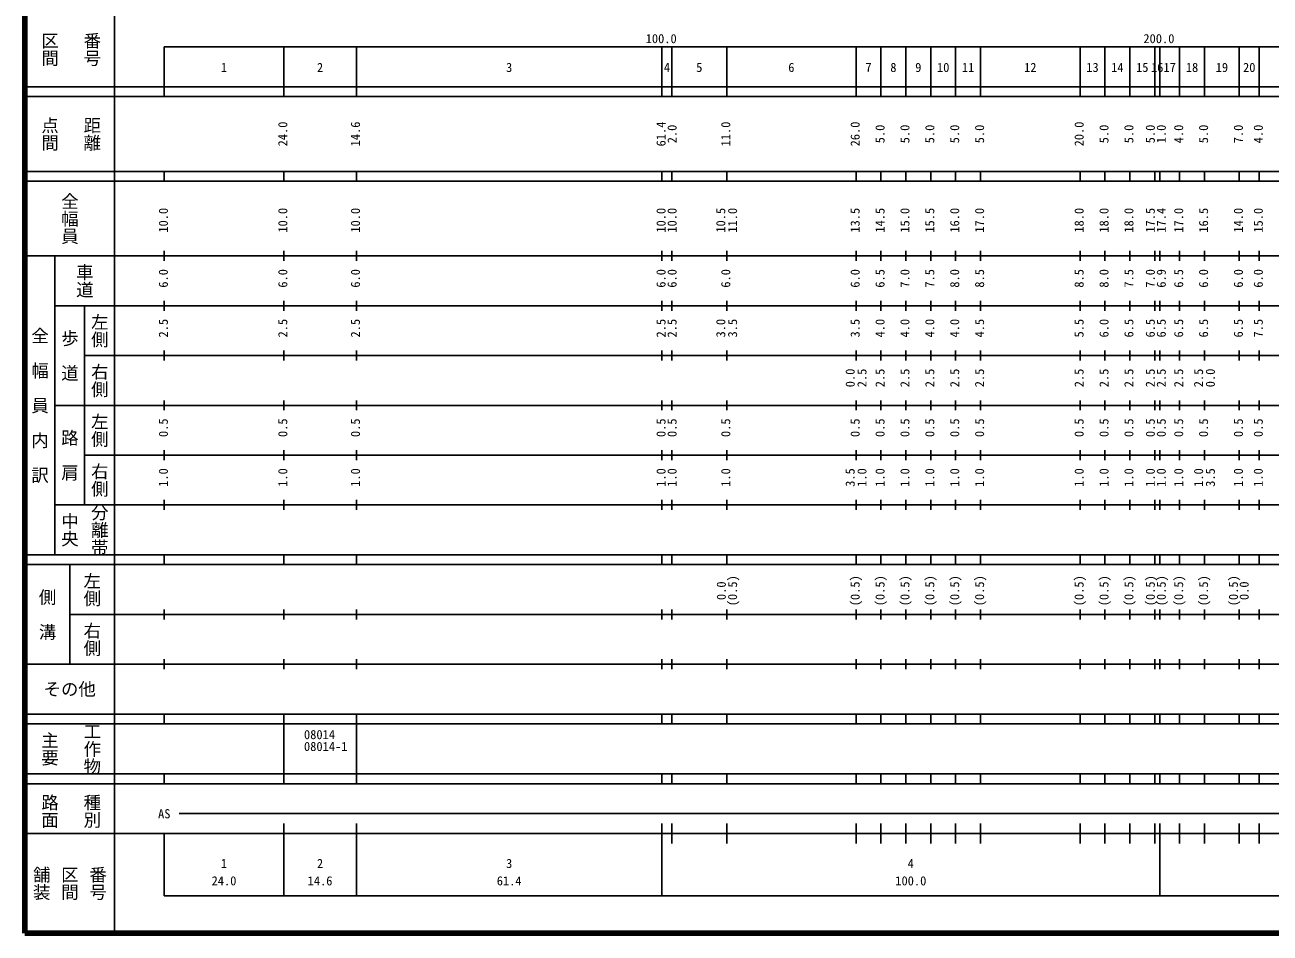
# Model space of a CAD drawing. Units: millimetres on the paper, enlarged 1000 times. Extents: x 40000 to 680000, y 20000 to 380000.
# Drawn here: x 40000 to 290187, y 20000 to 202409 of the extents above; entities that cross this region are included whole.
import ezdxf
from ezdxf.enums import TextEntityAlignment as Align

# ---------------------------------------------------------------- set-up
doc = ezdxf.new("R2010")
doc.units = ezdxf.units.MM
doc.header["$LTSCALE"] = 1000
doc.layers.add('M-TTL', color=2, linetype='Continuous', lineweight=140)
doc.layers.add('M-TTL-BAND', color=7, linetype='Continuous', lineweight=25)
doc.styles.add('@ＭＳ ゴシック', font='')
doc.styles.add('ＭＳ ゴシック', font='')
doc.styles.get('@ＭＳ ゴシック').set_extended_font_data('@MS Gothic')
doc.styles.get('ＭＳ ゴシック').set_extended_font_data('MS Gothic')

msp = doc.modelspace()

# ---------------------------------------------------------------- linework, layer by layer
at = {"layer": 'M-TTL'}
for p, q in [((40000, 380000), (40000, 20000)), ((40000, 20000), (680000, 20000))]:
    msp.add_line(p, q, dxfattribs=at)
at = {"layer": 'M-TTL-BAND'}
for p, q in [((58000, 370000), (58000, 20000)), ((68000, 198000), (579000, 198000)), ((68000, 198000), (68000, 188000)), ((92000, 188000), (92000, 198000)), ((106600, 188000), (106600, 198000)), ((168000, 188000), (168000, 198000)), ((170000, 188000), (170000, 198000)), ((181000, 188000), (181000, 198000)), ((207000, 188000), (207000, 198000)), ((212000, 188000), (212000, 198000)), ((217000, 188000), (217000, 198000)), ((222000, 188000), (222000, 198000)), ((227000, 188000), (227000, 198000)), ((232000, 188000), (232000, 198000)), ((252000, 188000), (252000, 198000)), ((257000, 188000), (257000, 198000)), ((262000, 188000), (262000, 198000)), ((267000, 188000), (267000, 198000)), ((268000, 188000), (268000, 198000)), ((272000, 188000), (272000, 198000)), ((277000, 188000), (277000, 198000)), ((284000, 188000), (284000, 198000)), ((288000, 188000), (288000, 198000)), ((40000, 190000), (579000, 190000)), ((40000, 188000), (579000, 188000)), ((40000, 173000), (579000, 173000)), ((68000, 171000), (68000, 173000)), ((92000, 171000), (92000, 173000)), ((106600, 171000), (106600, 173000)), ((168000, 171000), (168000, 173000)), ((170000, 171000), (170000, 173000)), ((181000, 171000), (181000, 173000)), ((207000, 171000), (207000, 173000)), ((212000, 171000), (212000, 173000)), ((217000, 171000), (217000, 173000)), ((222000, 171000), (222000, 173000)), ((227000, 171000), (227000, 173000)), ((232000, 171000), (232000, 173000)), ((252000, 171000), (252000, 173000)), ((257000, 171000), (257000, 173000)), ((262000, 171000), (262000, 173000)), ((267000, 171000), (267000, 173000)), ((268000, 171000), (268000, 173000)), ((272000, 171000), (272000, 173000)), ((277000, 171000), (277000, 173000)), ((284000, 171000), (284000, 173000)), ((288000, 171000), (288000, 173000)), ((40000, 171000), (579000, 171000)), ((40000, 156000), (579000, 156000)), ((46000, 96000), (46000, 156000)), ((68000, 155000), (68000, 157000)), ((92000, 155000), (92000, 157000)), ((106600, 155000), (106600, 157000)), ((168000, 155000), (168000, 157000)), ((170000, 155000), (170000, 157000)), ((181000, 155000), (181000, 157000)), ((207000, 155000), (207000, 157000)), ((212000, 155000), (212000, 157000)), ((217000, 155000), (217000, 157000)), ((222000, 155000), (222000, 157000)), ((227000, 155000), (227000, 157000)), ((232000, 155000), (232000, 157000)), ((252000, 155000), (252000, 157000)), ((257000, 155000), (257000, 157000)), ((262000, 155000), (262000, 157000)), ((267000, 155000), (267000, 157000)), ((268000, 155000), (268000, 157000)), ((272000, 155000), (272000, 157000)), ((277000, 155000), (277000, 157000)), ((284000, 155000), (284000, 157000)), ((288000, 155000), (288000, 157000)), ((46000, 146000), (579000, 146000)), ((52000, 146000), (52000, 106000)), ((68000, 145000), (68000, 147000)), ((92000, 145000), (92000, 147000)), ((106600, 145000), (106600, 147000)), ((168000, 145000), (168000, 147000)), ((170000, 145000), (170000, 147000)), ((181000, 145000), (181000, 147000)), ((207000, 145000), (207000, 147000)), ((212000, 145000), (212000, 147000)), ((217000, 145000), (217000, 147000)), ((222000, 145000), (222000, 147000)), ((227000, 145000), (227000, 147000)), ((232000, 145000), (232000, 147000)), ((252000, 145000), (252000, 147000)), ((257000, 145000), (257000, 147000)), ((262000, 145000), (262000, 147000)), ((267000, 145000), (267000, 147000)), ((268000, 145000), (268000, 147000)), ((272000, 145000), (272000, 147000)), ((277000, 145000), (277000, 147000)), ((284000, 145000), (284000, 147000)), ((288000, 145000), (288000, 147000)), ((52000, 136000), (579000, 136000)), ((68000, 135000), (68000, 137000)), ((92000, 135000), (92000, 137000)), ((106600, 135000), (106600, 137000)), ((168000, 135000), (168000, 137000)), ((170000, 135000), (170000, 137000)), ((181000, 135000), (181000, 137000)), ((207000, 135000), (207000, 137000)), ((212000, 135000), (212000, 137000)), ((217000, 135000), (217000, 137000)), ((222000, 135000), (222000, 137000)), ((227000, 135000), (227000, 137000)), ((232000, 135000), (232000, 137000)), ((252000, 135000), (252000, 137000)), ((257000, 135000), (257000, 137000)), ((262000, 135000), (262000, 137000)), ((267000, 135000), (267000, 137000)), ((268000, 135000), (268000, 137000)), ((272000, 135000), (272000, 137000)), ((277000, 135000), (277000, 137000)), ((284000, 135000), (284000, 137000)), ((288000, 135000), (288000, 137000)), ((46000, 126000), (579000, 126000)), ((68000, 125000), (68000, 127000)), ((92000, 125000), (92000, 127000)), ((106600, 125000), (106600, 127000)), ((168000, 125000), (168000, 127000)), ((170000, 125000), (170000, 127000)), ((181000, 125000), (181000, 127000)), ((207000, 125000), (207000, 127000)), ((212000, 125000), (212000, 127000)), ((217000, 125000), (217000, 127000)), ((222000, 125000), (222000, 127000)), ((227000, 125000), (227000, 127000)), ((232000, 125000), (232000, 127000)), ((252000, 125000), (252000, 127000)), ((257000, 125000), (257000, 127000)), ((262000, 125000), (262000, 127000)), ((267000, 125000), (267000, 127000)), ((268000, 125000), (268000, 127000)), ((272000, 125000), (272000, 127000)), ((277000, 125000), (277000, 127000)), ((284000, 125000), (284000, 127000)), ((288000, 125000), (288000, 127000)), ((52000, 116000), (579000, 116000)), ((68000, 115000), (68000, 117000)), ((92000, 115000), (92000, 117000)), ((106600, 115000), (106600, 117000)), ((168000, 115000), (168000, 117000)), ((170000, 115000), (170000, 117000)), ((181000, 115000), (181000, 117000)), ((207000, 115000), (207000, 117000)), ((212000, 115000), (212000, 117000)), ((217000, 115000), (217000, 117000)), ((222000, 115000), (222000, 117000)), ((227000, 115000), (227000, 117000)), ((232000, 115000), (232000, 117000)), ((252000, 115000), (252000, 117000)), ((257000, 115000), (257000, 117000)), ((262000, 115000), (262000, 117000)), ((267000, 115000), (267000, 117000)), ((268000, 115000), (268000, 117000)), ((272000, 115000), (272000, 117000)), ((277000, 115000), (277000, 117000)), ((284000, 115000), (284000, 117000)), ((288000, 115000), (288000, 117000)), ((46000, 106000), (579000, 106000)), ((68000, 105000), (68000, 107000)), ((92000, 105000), (92000, 107000)), ((106600, 105000), (106600, 107000)), ((168000, 105000), (168000, 107000)), ((170000, 105000), (170000, 107000)), ((181000, 105000), (181000, 107000)), ((207000, 105000), (207000, 107000)), ((212000, 105000), (212000, 107000)), ((217000, 105000), (217000, 107000)), ((222000, 105000), (222000, 107000)), ((227000, 105000), (227000, 107000)), ((232000, 105000), (232000, 107000)), ((252000, 105000), (252000, 107000)), ((257000, 105000), (257000, 107000)), ((262000, 105000), (262000, 107000)), ((267000, 105000), (267000, 107000)), ((268000, 105000), (268000, 107000)), ((272000, 105000), (272000, 107000)), ((277000, 105000), (277000, 107000)), ((284000, 105000), (284000, 107000)), ((288000, 105000), (288000, 107000)), ((40000, 96000), (579000, 96000)), ((68000, 94000), (68000, 96000)), ((92000, 94000), (92000, 96000)), ((106600, 94000), (106600, 96000)), ((168000, 94000), (168000, 96000)), ((170000, 94000), (170000, 96000)), ((181000, 94000), (181000, 96000)), ((207000, 94000), (207000, 96000)), ((212000, 94000), (212000, 96000)), ((217000, 94000), (217000, 96000)), ((222000, 94000), (222000, 96000)), ((227000, 94000), (227000, 96000)), ((232000, 94000), (232000, 96000)), ((252000, 94000), (252000, 96000)), ((257000, 94000), (257000, 96000)), ((262000, 94000), (262000, 96000)), ((267000, 94000), (267000, 96000)), ((268000, 94000), (268000, 96000)), ((272000, 94000), (272000, 96000)), ((277000, 94000), (277000, 96000)), ((284000, 94000), (284000, 96000)), ((288000, 94000), (288000, 96000)), ((40000, 94000), (579000, 94000)), ((49000, 94000), (49000, 74000)), ((49000, 84000), (579000, 84000)), ((68000, 83000), (68000, 85000)), ((92000, 83000), (92000, 85000)), ((106600, 83000), (106600, 85000)), ((168000, 83000), (168000, 85000)), ((170000, 83000), (170000, 85000)), ((181000, 83000), (181000, 85000)), ((207000, 83000), (207000, 85000)), ((212000, 83000), (212000, 85000)), ((217000, 83000), (217000, 85000)), ((222000, 83000), (222000, 85000)), ((227000, 83000), (227000, 85000)), ((232000, 83000), (232000, 85000)), ((252000, 83000), (252000, 85000)), ((257000, 83000), (257000, 85000)), ((262000, 83000), (262000, 85000)), ((267000, 83000), (267000, 85000)), ((268000, 83000), (268000, 85000)), ((272000, 83000), (272000, 85000)), ((277000, 83000), (277000, 85000)), ((284000, 83000), (284000, 85000)), ((288000, 83000), (288000, 85000)), ((40000, 74000), (579000, 74000)), ((68000, 73000), (68000, 75000)), ((92000, 73000), (92000, 75000)), ((106600, 73000), (106600, 75000)), ((168000, 73000), (168000, 75000)), ((170000, 73000), (170000, 75000)), ((181000, 73000), (181000, 75000)), ((207000, 73000), (207000, 75000)), ((212000, 73000), (212000, 75000)), ((217000, 73000), (217000, 75000)), ((222000, 73000), (222000, 75000)), ((227000, 73000), (227000, 75000)), ((232000, 73000), (232000, 75000)), ((252000, 73000), (252000, 75000)), ((257000, 73000), (257000, 75000)), ((262000, 73000), (262000, 75000)), ((267000, 73000), (267000, 75000)), ((268000, 73000), (268000, 75000)), ((272000, 73000), (272000, 75000)), ((277000, 73000), (277000, 75000)), ((284000, 73000), (284000, 75000)), ((288000, 73000), (288000, 75000)), ((40000, 64000), (579000, 64000)), ((68000, 62000), (68000, 64000)), ((92000, 62000), (92000, 64000)), ((106600, 62000), (106600, 64000)), ((168000, 62000), (168000, 64000)), ((170000, 62000), (170000, 64000)), ((181000, 62000), (181000, 64000)), ((207000, 62000), (207000, 64000)), ((212000, 62000), (212000, 64000)), ((217000, 62000), (217000, 64000)), ((222000, 62000), (222000, 64000)), ((227000, 62000), (227000, 64000)), ((232000, 62000), (232000, 64000)), ((252000, 62000), (252000, 64000)), ((257000, 62000), (257000, 64000)), ((262000, 62000), (262000, 64000)), ((267000, 62000), (267000, 64000)), ((268000, 62000), (268000, 64000)), ((272000, 62000), (272000, 64000)), ((277000, 62000), (277000, 64000)), ((284000, 62000), (284000, 64000)), ((288000, 62000), (288000, 64000)), ((40000, 62000), (579000, 62000)), ((92000, 52000), (92000, 62000)), ((106600, 52000), (106600, 62000)), ((40000, 52000), (579000, 52000)), ((68000, 50000), (68000, 52000)), ((92000, 50000), (92000, 52000)), ((106600, 50000), (106600, 52000)), ((168000, 50000), (168000, 52000)), ((170000, 50000), (170000, 52000)), ((181000, 50000), (181000, 52000)), ((207000, 50000), (207000, 52000)), ((212000, 50000), (212000, 52000)), ((217000, 50000), (217000, 52000)), ((222000, 50000), (222000, 52000)), ((227000, 50000), (227000, 52000)), ((232000, 50000), (232000, 52000)), ((252000, 50000), (252000, 52000)), ((257000, 50000), (257000, 52000)), ((262000, 50000), (262000, 52000)), ((267000, 50000), (267000, 52000)), ((268000, 50000), (268000, 52000)), ((272000, 50000), (272000, 52000)), ((277000, 50000), (277000, 52000)), ((284000, 50000), (284000, 52000)), ((288000, 50000), (288000, 52000)), ((40000, 50000), (579000, 50000)), ((71000, 44000), (565000, 44000)), ((92000, 27500), (92000, 42000)), ((106600, 27500), (106600, 42000)), ((168000, 27500), (168000, 42000)), ((170000, 38000), (170000, 42000)), ((181000, 38000), (181000, 42000)), ((207000, 38000), (207000, 42000)), ((212000, 38000), (212000, 42000)), ((217000, 38000), (217000, 42000)), ((222000, 38000), (222000, 42000)), ((227000, 38000), (227000, 42000)), ((232000, 38000), (232000, 42000)), ((252000, 38000), (252000, 42000)), ((257000, 38000), (257000, 42000)), ((262000, 38000), (262000, 42000)), ((267000, 38000), (267000, 42000)), ((268000, 27500), (268000, 42000)), ((272000, 38000), (272000, 42000)), ((277000, 38000), (277000, 42000)), ((284000, 38000), (284000, 42000)), ((288000, 38000), (288000, 42000)), ((40000, 40000), (579000, 40000)), ((68000, 40000), (68000, 27500)), ((68000, 27500), (579000, 27500))]:
    msp.add_line(p, q, dxfattribs=at)

# ---------------------------------------------------------------- texts
at = {"layer": 'M-TTL-BAND', "style": '@ＭＳ ゴシック'}
for s, p in [('区間', (45000, 197500)), ('番号', (53500, 197500)), ('点間', (45000, 180500)), ('距離', (53500, 180500)), ('全幅員', (49000, 163500)), ('車道', (52000, 151000)), ('左側', (55000, 141000)), ('全\u3000幅\u3000員\u3000内\u3000訳', (43000, 126000)), ('歩\u3000道', (49000, 136000)), ('右側', (55000, 131000)), ('左側', (55000, 121000)), ('路\u3000肩', (49000, 116000)), ('右側', (55000, 111000)), ('分離帯', (55000, 101000)), ('中央', (49000, 101000)), ('左側', (53500, 89000)), ('側\u3000溝', (44500, 84000)), ('右側', (53500, 79000)), ('主要', (45000, 57000)), ('工作物', (53500, 57000)), ('路面', (45000, 44500)), ('種別', (53500, 44500)), ('舗装', (43333, 30000)), ('区間', (49000, 30000)), ('番号', (54667, 30000))]:
    msp.add_text(s, height=2566, rotation=270, dxfattribs=at).set_placement(p, align=Align.MIDDLE_CENTER)
at = {"layer": 'M-TTL-BAND', "style": 'ＭＳ ゴシック'}
for s, p in [('100.0', (167844, 198195)), ('200.0', (267844, 198195)), ('1', (80000, 192405)), ('2', (99300, 192405)), ('3', (137300, 192405)), ('4', (169000, 192405)), ('5', (175500, 192405)), ('6', (194000, 192405)), ('7', (209500, 192405)), ('8', (214500, 192405)), ('9', (219500, 192405)), ('10', (224500, 192405)), ('11', (229500, 192405)), ('12', (242000, 192405)), ('13', (254500, 192405)), ('14', (259500, 192405)), ('15', (264500, 192405)), ('16', (267500, 192405)), ('17', (270000, 192405)), ('18', (274500, 192405)), ('19', (280500, 192405)), ('20', (286000, 192405)), ('AS', (68000, 42500)), ('1', (80000, 32523)), ('2', (99300, 32523)), ('3', (137300, 32523)), ('4', (218000, 32523)), ('24.0', (80000, 29033)), ('14.6', (99300, 29033)), ('61.4', (137300, 29033)), ('100.0', (218000, 29033))]:
    msp.add_text(s, height=1833, dxfattribs=at).set_placement(p, align=Align.BOTTOM_CENTER)
for s, p in [('24.0', (93271, 180500)), ('14.6', (107871, 180500)), ('61.4', (169271, 180500)), ('11.0', (182271, 180500)), ('26.0', (208271, 180500)), ('20.0', (253271, 180500)), ('2.0', (171488, 180500)), ('5.0', (213271, 180500)), ('5.0', (218271, 180500)), ('5.0', (223271, 180500)), ('5.0', (228271, 180500)), ('5.0', (233271, 180500)), ('5.0', (258271, 180500)), ('5.0', (263271, 180500)), ('5.0', (267575, 180500)), ('1.0', (269778, 180500)), ('4.0', (273271, 180500)), ('5.0', (278271, 180500)), ('7.0', (285271, 180500)), ('4.0', (289271, 180500)), ('10.0', (69271, 163174)), ('10.0', (93271, 163174)), ('10.0', (107871, 163174)), ('10.0', (169271, 163174)), ('10.0', (171488, 163174)), ('10.5', (181271, 163174)), ('11.0', (183641, 163174)), ('13.5', (208271, 163174)), ('14.5', (213271, 163174)), ('15.0', (218271, 163174)), ('15.5', (223271, 163174)), ('16.0', (228271, 163174)), ('17.0', (233271, 163174)), ('18.0', (253271, 163174)), ('18.0', (258271, 163174)), ('18.0', (263271, 163174)), ('17.5', (267575, 163174)), ('17.4', (269778, 163174)), ('17.0', (273271, 163174)), ('16.5', (278271, 163174)), ('14.0', (285271, 163174)), ('15.0', (289271, 163174)), ('6.0', (69271, 151500)), ('6.0', (93271, 151500)), ('6.0', (107871, 151500)), ('6.0', (169271, 151500)), ('6.0', (171488, 151500)), ('6.0', (182271, 151500)), ('6.0', (208271, 151500)), ('6.5', (213271, 151500)), ('7.0', (218271, 151500)), ('7.5', (223271, 151500)), ('8.0', (228271, 151500)), ('8.5', (233271, 151500)), ('8.5', (253271, 151500)), ('8.0', (258271, 151500)), ('7.5', (263271, 151500)), ('7.0', (267575, 151500)), ('6.9', (269778, 151500)), ('6.5', (273271, 151500)), ('6.0', (278271, 151500)), ('6.0', (285271, 151500)), ('6.0', (289271, 151500)), ('2.5', (69271, 141500)), ('2.5', (93271, 141500)), ('2.5', (107871, 141500)), ('2.5', (169271, 141500)), ('2.5', (171488, 141500)), ('3.0', (181271, 141500)), ('3.5', (183641, 141500)), ('3.5', (208271, 141500)), ('4.0', (213271, 141500)), ('4.0', (218271, 141500)), ('4.0', (223271, 141500)), ('4.0', (228271, 141500)), ('4.5', (233271, 141500)), ('5.5', (253271, 141500)), ('6.0', (258271, 141500)), ('6.5', (263271, 141500)), ('6.5', (267575, 141500)), ('6.5', (269778, 141500)), ('6.5', (273271, 141500)), ('6.5', (278271, 141500)), ('6.5', (285271, 141500)), ('7.5', (289271, 141500)), ('0.0', (207271, 131500)), ('2.5', (209641, 131500)), ('2.5', (213271, 131500)), ('2.5', (218271, 131500)), ('2.5', (223271, 131500)), ('2.5', (228271, 131500)), ('2.5', (233271, 131500)), ('2.5', (253271, 131500)), ('2.5', (258271, 131500)), ('2.5', (263271, 131500)), ('2.5', (267575, 131500)), ('2.5', (269778, 131500)), ('2.5', (273271, 131500)), ('2.5', (277271, 131500)), ('0.0', (279641, 131500)), ('0.5', (69271, 121500)), ('0.5', (93271, 121500)), ('0.5', (107871, 121500)), ('0.5', (169271, 121500)), ('0.5', (171488, 121500)), ('0.5', (182271, 121500)), ('0.5', (208271, 121500)), ('0.5', (213271, 121500)), ('0.5', (218271, 121500)), ('0.5', (223271, 121500)), ('0.5', (228271, 121500)), ('0.5', (233271, 121500)), ('0.5', (253271, 121500)), ('0.5', (258271, 121500)), ('0.5', (263271, 121500)), ('0.5', (267575, 121500)), ('0.5', (269778, 121500)), ('0.5', (273271, 121500)), ('0.5', (278271, 121500)), ('0.5', (285271, 121500)), ('0.5', (289271, 121500)), ('1.0', (69271, 111500)), ('1.0', (93271, 111500)), ('1.0', (107871, 111500)), ('1.0', (169271, 111500)), ('1.0', (171488, 111500)), ('1.0', (182271, 111500)), ('3.5', (207271, 111500)), ('1.0', (209641, 111500)), ('1.0', (213271, 111500)), ('1.0', (218271, 111500)), ('1.0', (223271, 111500)), ('1.0', (228271, 111500)), ('1.0', (233271, 111500)), ('1.0', (253271, 111500)), ('1.0', (258271, 111500)), ('1.0', (263271, 111500)), ('1.0', (267575, 111500)), ('1.0', (269778, 111500)), ('1.0', (273271, 111500)), ('1.0', (277271, 111500)), ('3.5', (279641, 111500)), ('1.0', (285271, 111500)), ('1.0', (289271, 111500)), ('0.0', (181375, 88764)), ('(0.5)', (183641, 88764)), ('(0.5)', (208271, 88764)), ('(0.5)', (213271, 88764)), ('(0.5)', (218271, 88764)), ('(0.5)', (223271, 88764)), ('(0.5)', (228271, 88764)), ('(0.5)', (233271, 88764)), ('(0.5)', (253271, 88764)), ('(0.5)', (258271, 88764)), ('(0.5)', (263271, 88764)), ('(0.5)', (267575, 88764)), ('(0.5)', (269778, 88764)), ('(0.5)', (273271, 88764)), ('(0.5)', (278271, 88764)), ('(0.5)', (284271, 88764)), ('0.0', (286428, 88764))]:
    msp.add_text(s, height=1833, rotation=90, dxfattribs=at).set_placement(p, align=Align.BOTTOM_CENTER)
msp.add_text('その他', height=2566, dxfattribs=at).set_placement((49000, 69000), align=Align.MIDDLE_CENTER)
for s, p in [('08014', (96075, 58405)), ('08014-1', (96075, 56019))]:
    msp.add_text(s, height=1833, dxfattribs=at).set_placement(p, align=Align.BOTTOM_LEFT)

doc.saveas('drawing.dxf')
